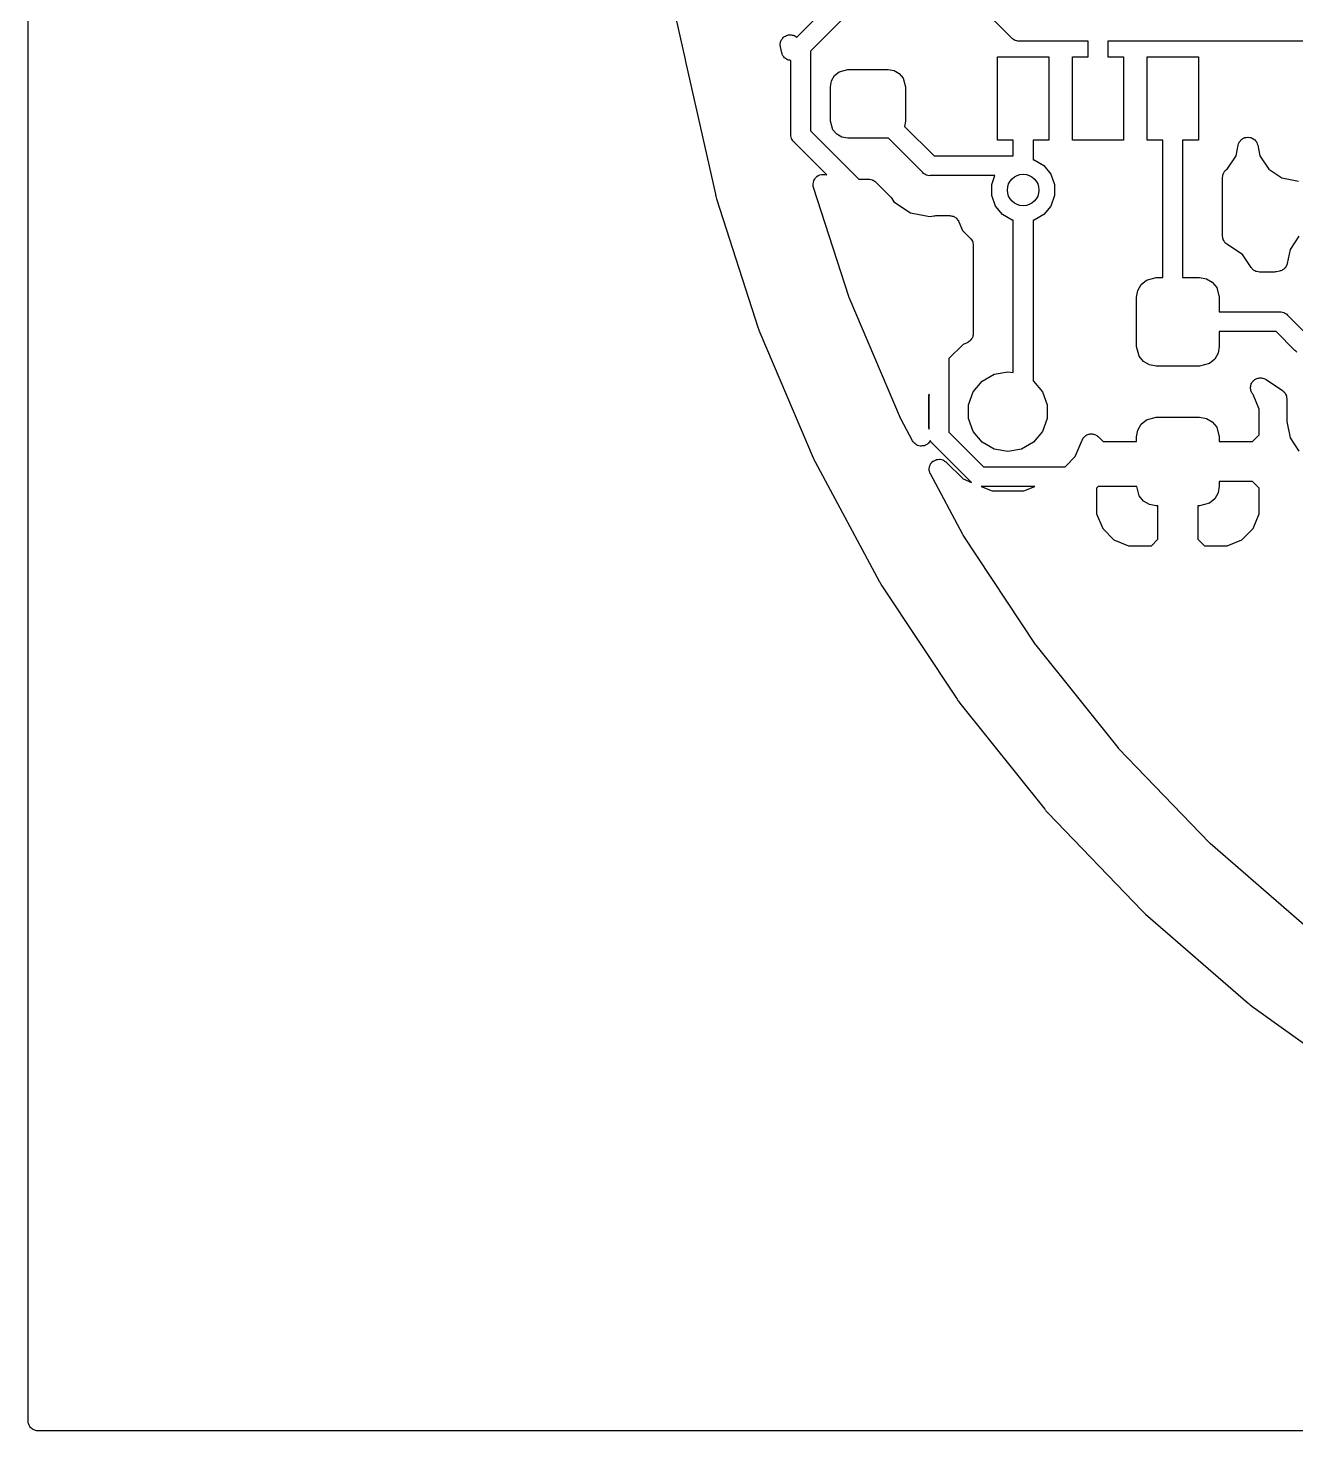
# Model space of a CAD drawing. Extents: x 10 to 287, y -200 to -10.
# Drawn here: x 114.81 to 130.91, y -136.4 to -118.57 of the extents above; entities that cross this region are included whole.
import ezdxf

# ---------------------------------------------------------------- set-up
doc = ezdxf.new("R2010")
doc.units = 0
doc.header["$MEASUREMENT"] = 0
doc.layers.add('BLACK', color=7, linetype='CONTINUOUS')

msp = doc.modelspace()

# ---------------------------------------------------------------- linework, layer by layer
at = {"layer": 'BLACK', "linetype": 'CONTINUOUS'}
for p, q in [((114.808, -136.271), (114.808, -79.375)), ((119.474, -102.743), (123.154, -118.969)), ((127.3, -118.693), (126.709, -118.103)), ((124.571, -118.686), (125.018, -118.239)), ((125.216, -118.394), (124.747, -118.863)), ((124.365, -118.747), (124.371, -118.734)), ((124.371, -118.734), (124.375, -118.721)), ((124.375, -118.721), (124.38, -118.715)), ((124.38, -118.715), (124.384, -118.707)), ((124.384, -118.707), (124.393, -118.697)), ((124.393, -118.697), (124.402, -118.686)), ((124.402, -118.686), (124.409, -118.682)), ((124.409, -118.682), (124.415, -118.676)), ((124.415, -118.676), (124.427, -118.67)), ((124.427, -118.67), (124.439, -118.662)), ((124.439, -118.662), (124.447, -118.661)), ((124.447, -118.661), (124.455, -118.657)), ((124.455, -118.657), (124.468, -118.656)), ((124.468, -118.656), (124.482, -118.653)), ((124.482, -118.653), (124.49, -118.654)), ((124.49, -118.654), (124.499, -118.653)), ((124.499, -118.653), (124.512, -118.657)), ((124.512, -118.657), (124.526, -118.658)), ((124.526, -118.658), (124.533, -118.662)), ((124.533, -118.662), (124.541, -118.665)), ((124.541, -118.665), (124.553, -118.672)), ((124.553, -118.672), (124.565, -118.679)), ((124.565, -118.679), (124.57, -118.685)), ((124.57, -118.685), (124.571, -118.686)), ((127.31, -118.706), (127.3, -118.693)), ((127.325, -118.714), (127.31, -118.706)), ((127.338, -118.724), (127.325, -118.714)), ((127.344, -118.725), (127.338, -118.724)), ((127.348, -118.728), (127.344, -118.725)), ((127.365, -118.731), (127.348, -118.728)), ((127.381, -118.735), (127.365, -118.731)), ((127.397, -118.734), (127.381, -118.735)), ((128.272, -118.734), (127.397, -118.734)), ((128.272, -118.934), (128.272, -118.734)), ((131.132, -118.734), (128.522, -118.734)), ((128.522, -118.734), (128.522, -118.934)), ((124.361, -118.791), (124.362, -118.777)), ((124.363, -118.799), (124.361, -118.791)), ((124.362, -118.763), (124.364, -118.755)), ((124.362, -118.777), (124.362, -118.763)), ((124.364, -118.807), (124.363, -118.799)), ((124.364, -118.755), (124.365, -118.747)), ((124.381, -118.883), (124.364, -118.807)), ((124.386, -118.897), (124.381, -118.883)), ((124.391, -118.911), (124.386, -118.897)), ((124.395, -118.917), (124.391, -118.911)), ((124.398, -118.924), (124.395, -118.917)), ((124.747, -118.863), (124.747, -119.876)), ((123.154, -118.969), (123.154, -118.97)), ((123.154, -118.97), (123.155, -118.972)), ((123.155, -118.972), (123.159, -118.994)), ((123.159, -118.994), (123.538, -120.68)), ((124.408, -118.935), (124.398, -118.924)), ((124.417, -118.947), (124.408, -118.935)), ((124.423, -118.951), (124.417, -118.947)), ((124.427, -118.956), (124.423, -118.951)), ((124.441, -118.963), (124.427, -118.956)), ((124.453, -118.971), (124.441, -118.963)), ((124.46, -118.973), (124.453, -118.971)), ((124.467, -118.976), (124.46, -118.973)), ((124.482, -118.978), (124.467, -118.976)), ((124.496, -118.982), (124.482, -118.978)), ((124.497, -118.982), (124.496, -118.982)), ((124.497, -119.923), (124.497, -118.982)), ((125.11, -119.124), (125.22, -119.095)), ((125.22, -119.095), (125.732, -119.095)), ((125.732, -119.095), (125.807, -119.108)), ((127.122, -119.994), (127.122, -118.934)), ((127.122, -118.934), (127.772, -118.934)), ((127.772, -118.934), (127.772, -119.994)), ((128.072, -119.994), (128.072, -118.934)), ((128.072, -118.934), (128.272, -118.934)), ((128.522, -118.934), (128.722, -118.934)), ((128.722, -118.934), (128.722, -119.994)), ((129.022, -119.994), (129.022, -118.934)), ((129.022, -118.934), (129.672, -118.934)), ((129.672, -118.934), (129.672, -119.994)), ((125.001, -119.314), (125.014, -119.239)), ((125.014, -119.239), (125.052, -119.173)), ((125.052, -119.173), (125.11, -119.124)), ((125.807, -119.108), (125.873, -119.146)), ((125.873, -119.146), (125.922, -119.204)), ((125.922, -119.204), (125.951, -119.314)), ((125.001, -119.751), (125.001, -119.314)), ((125.951, -119.314), (125.951, -119.751)), ((125.03, -119.861), (125.001, -119.751)), ((125.951, -119.751), (125.939, -119.819)), ((124.496, -119.939), (124.497, -119.923)), ((124.5, -119.955), (124.496, -119.939)), ((124.503, -119.972), (124.5, -119.955)), ((124.506, -119.976), (124.503, -119.972)), ((124.507, -119.982), (124.506, -119.976)), ((124.517, -119.995), (124.507, -119.982)), ((124.747, -119.876), (125.361, -120.49)), ((125.079, -119.919), (125.03, -119.861)), ((125.145, -119.957), (125.079, -119.919)), ((125.22, -119.97), (125.145, -119.957)), ((125.732, -119.97), (125.22, -119.97)), ((125.736, -119.969), (125.732, -119.97)), ((126.171, -120.404), (125.736, -119.969)), ((125.939, -119.819), (126.315, -120.194)), ((130.206, -120.001), (130.218, -119.986)), ((130.218, -119.986), (130.221, -119.985)), ((130.221, -119.985), (130.223, -119.983)), ((130.223, -119.983), (130.239, -119.973)), ((130.239, -119.973), (130.256, -119.963)), ((130.256, -119.963), (130.259, -119.963)), ((130.259, -119.963), (130.261, -119.961)), ((130.261, -119.961), (130.28, -119.958)), ((130.28, -119.958), (130.299, -119.955)), ((130.299, -119.955), (130.302, -119.955)), ((130.302, -119.955), (130.305, -119.955)), ((130.305, -119.955), (130.324, -119.958)), ((130.324, -119.958), (130.343, -119.961)), ((130.343, -119.961), (130.345, -119.963)), ((130.345, -119.963), (130.348, -119.963)), ((130.348, -119.963), (130.365, -119.973)), ((130.365, -119.973), (130.381, -119.983)), ((130.381, -119.983), (130.383, -119.985)), ((130.383, -119.985), (130.386, -119.986)), ((130.386, -119.986), (130.398, -120.001)), ((124.525, -120.01), (124.517, -119.995)), ((124.538, -120.02), (124.525, -120.01)), ((124.952, -120.435), (124.538, -120.02)), ((127.322, -119.994), (127.122, -119.994)), ((127.322, -120.194), (127.322, -119.994)), ((127.772, -119.994), (127.572, -119.994)), ((127.572, -119.994), (127.572, -120.243)), ((128.722, -119.994), (128.072, -119.994)), ((129.222, -119.994), (129.022, -119.994)), ((129.222, -121.74), (129.222, -119.994)), ((129.672, -119.994), (129.472, -119.994)), ((129.472, -119.994), (129.472, -121.74)), ((130.151, -120.192), (130.177, -120.057)), ((130.177, -120.057), (130.184, -120.039)), ((130.184, -120.039), (130.191, -120.021)), ((130.191, -120.021), (130.192, -120.018)), ((130.192, -120.018), (130.193, -120.016)), ((130.193, -120.016), (130.206, -120.001)), ((130.398, -120.001), (130.411, -120.016)), ((130.411, -120.016), (130.412, -120.018)), ((130.412, -120.018), (130.413, -120.021)), ((130.413, -120.021), (130.42, -120.039)), ((130.42, -120.039), (130.427, -120.057)), ((130.427, -120.057), (130.453, -120.192)), ((126.315, -120.194), (127.322, -120.194)), ((127.572, -120.243), (127.586, -120.245)), ((127.586, -120.245), (127.708, -120.316)), ((127.708, -120.316), (127.799, -120.424)), ((130.038, -120.36), (130.151, -120.192)), ((130.453, -120.192), (130.566, -120.36)), ((124.783, -120.53), (124.787, -120.509)), ((124.787, -120.508), (124.788, -120.507)), ((124.787, -120.509), (124.787, -120.508)), ((124.788, -120.507), (124.799, -120.489)), ((124.799, -120.489), (124.81, -120.471)), ((124.81, -120.471), (124.811, -120.471)), ((124.811, -120.47), (124.828, -120.457)), ((124.811, -120.471), (124.811, -120.47)), ((124.828, -120.457), (124.844, -120.444)), ((124.844, -120.444), (124.845, -120.443)), ((124.845, -120.443), (124.846, -120.443)), ((124.846, -120.443), (124.866, -120.436)), ((124.866, -120.436), (124.886, -120.429)), ((124.886, -120.429), (124.887, -120.429)), ((124.887, -120.429), (124.888, -120.429)), ((124.888, -120.429), (124.909, -120.43)), ((124.909, -120.43), (124.93, -120.43)), ((124.93, -120.43), (124.952, -120.435)), ((125.361, -120.49), (125.486, -120.49)), ((125.486, -120.49), (125.492, -120.491)), ((125.492, -120.491), (125.497, -120.491)), ((125.497, -120.491), (125.513, -120.495)), ((125.513, -120.495), (125.53, -120.498)), ((125.53, -120.498), (125.534, -120.501)), ((125.534, -120.501), (125.54, -120.502)), ((125.54, -120.502), (125.553, -120.512)), ((125.553, -120.512), (125.568, -120.52)), ((125.568, -120.52), (125.571, -120.524)), ((125.571, -120.524), (125.576, -120.528)), ((126.181, -120.417), (126.171, -120.404)), ((126.196, -120.425), (126.181, -120.417)), ((126.209, -120.434), (126.196, -120.425)), ((126.215, -120.436), (126.209, -120.434)), ((126.219, -120.439), (126.215, -120.436)), ((126.236, -120.441), (126.219, -120.439)), ((126.252, -120.446), (126.236, -120.441)), ((126.268, -120.444), (126.252, -120.446)), ((127.088, -120.444), (126.268, -120.444)), ((127.047, -120.557), (127.088, -120.444)), ((127.799, -120.424), (127.847, -120.557)), ((129.98, -120.467), (129.983, -120.449)), ((129.98, -121.211), (129.98, -120.467)), ((129.983, -120.449), (129.985, -120.432)), ((129.985, -120.432), (129.987, -120.428)), ((129.987, -120.428), (129.988, -120.424)), ((129.988, -120.424), (129.997, -120.408)), ((129.997, -120.408), (130.005, -120.392)), ((130.005, -120.392), (130.008, -120.389)), ((130.008, -120.389), (130.01, -120.385)), ((130.01, -120.385), (130.023, -120.374)), ((130.023, -120.374), (130.036, -120.361)), ((130.036, -120.361), (130.038, -120.36)), ((130.566, -120.36), (130.734, -120.473)), ((130.734, -120.473), (130.945, -120.514)), ((123.538, -120.68), (123.54, -120.69)), ((123.54, -120.69), (123.541, -120.693)), ((123.541, -120.693), (123.542, -120.696)), ((123.542, -120.696), (123.544, -120.704)), ((123.544, -120.704), (123.553, -120.738)), ((124.778, -120.55), (124.783, -120.53)), ((124.778, -120.551), (124.778, -120.55)), ((124.778, -120.552), (124.778, -120.551)), ((124.781, -120.573), (124.778, -120.552)), ((124.784, -120.594), (124.781, -120.573)), ((125.231, -121.981), (124.784, -120.594)), ((125.576, -120.528), (125.762, -120.714)), ((127.047, -120.698), (127.047, -120.557)), ((127.095, -120.83), (127.047, -120.698)), ((127.847, -120.698), (127.799, -120.83)), ((127.847, -120.557), (127.847, -120.698)), ((123.553, -120.738), (124.083, -122.383)), ((125.762, -120.714), (125.769, -120.724)), ((125.769, -120.724), (125.778, -120.733)), ((125.778, -120.733), (125.806, -120.776)), ((125.806, -120.776), (126.016, -120.916)), ((127.186, -120.938), (127.095, -120.83)), ((127.799, -120.83), (127.708, -120.938)), ((126.016, -120.916), (126.213, -120.955)), ((126.213, -120.955), (126.213, -120.955)), ((126.213, -120.955), (126.263, -120.965)), ((126.263, -120.965), (126.313, -120.955)), ((126.313, -120.955), (126.325, -120.954)), ((126.325, -120.954), (126.338, -120.952)), ((126.338, -120.952), (126.514, -120.952)), ((126.514, -120.952), (126.522, -120.954)), ((126.522, -120.954), (126.531, -120.953)), ((126.531, -120.953), (126.544, -120.958)), ((126.544, -120.958), (126.557, -120.96)), ((126.557, -120.96), (126.565, -120.964)), ((126.565, -120.964), (126.573, -120.967)), ((126.573, -120.967), (126.584, -120.975)), ((126.584, -120.975), (126.596, -120.982)), ((126.596, -120.982), (126.601, -120.988)), ((126.601, -120.988), (126.608, -120.993)), ((126.608, -120.993), (126.615, -121.005)), ((126.615, -121.005), (126.624, -121.016)), ((126.624, -121.016), (126.627, -121.024)), ((126.627, -121.024), (126.631, -121.031)), ((126.631, -121.031), (126.677, -121.141)), ((127.308, -121.009), (127.186, -120.938)), ((127.322, -121.011), (127.308, -121.009)), ((127.322, -122.948), (127.322, -121.011)), ((127.586, -121.009), (127.572, -121.011)), ((127.572, -121.011), (127.572, -123.05)), ((127.708, -120.938), (127.586, -121.009)), ((126.677, -121.141), (126.777, -121.241)), ((129.983, -121.229), (129.98, -121.211)), ((129.985, -121.247), (129.983, -121.229)), ((130.95, -121.214), (130.837, -121.382)), ((126.777, -121.241), (126.78, -121.246)), ((126.78, -121.246), (126.784, -121.249)), ((126.784, -121.249), (126.793, -121.264)), ((126.793, -121.264), (126.802, -121.277)), ((126.802, -121.277), (126.804, -121.283)), ((126.804, -121.283), (126.806, -121.287)), ((126.806, -121.287), (126.809, -121.304)), ((126.809, -121.304), (126.814, -121.32)), ((126.814, -121.32), (126.813, -121.325)), ((126.813, -121.325), (126.814, -121.331)), ((126.814, -121.331), (126.814, -122.45)), ((129.987, -121.251), (129.985, -121.247)), ((129.988, -121.255), (129.987, -121.251)), ((129.997, -121.27), (129.988, -121.255)), ((130.005, -121.286), (129.997, -121.27)), ((130.008, -121.289), (130.005, -121.286)), ((130.01, -121.293), (130.008, -121.289)), ((130.023, -121.305), (130.01, -121.293)), ((130.036, -121.317), (130.023, -121.305)), ((130.231, -121.447), (130.036, -121.317)), ((130.837, -121.382), (130.802, -121.559)), ((130.342, -121.613), (130.231, -121.447)), ((130.791, -121.588), (130.786, -121.601)), ((130.798, -121.576), (130.791, -121.588)), ((130.799, -121.567), (130.798, -121.576)), ((130.802, -121.559), (130.799, -121.567)), ((128.946, -121.829), (129.013, -121.773)), ((129.013, -121.773), (129.138, -121.74)), ((129.138, -121.74), (129.222, -121.74)), ((129.472, -121.74), (129.688, -121.74)), ((129.688, -121.74), (129.774, -121.755)), ((129.774, -121.755), (129.849, -121.798)), ((130.354, -121.626), (130.342, -121.613)), ((130.366, -121.64), (130.354, -121.626)), ((130.37, -121.642), (130.366, -121.64)), ((130.372, -121.645), (130.37, -121.642)), ((130.389, -121.653), (130.372, -121.645)), ((130.404, -121.662), (130.389, -121.653)), ((130.408, -121.663), (130.404, -121.662)), ((130.412, -121.664), (130.408, -121.663)), ((130.43, -121.666), (130.412, -121.664)), ((130.448, -121.669), (130.43, -121.666)), ((130.638, -121.669), (130.448, -121.669)), ((130.651, -121.667), (130.638, -121.669)), ((130.663, -121.667), (130.651, -121.667)), ((130.702, -121.659), (130.663, -121.667)), ((130.71, -121.656), (130.702, -121.659)), ((130.718, -121.655), (130.71, -121.656)), ((130.731, -121.648), (130.718, -121.655)), ((130.743, -121.643), (130.731, -121.648)), ((130.75, -121.638), (130.743, -121.643)), ((130.757, -121.634), (130.75, -121.638)), ((130.766, -121.623), (130.757, -121.634)), ((130.777, -121.614), (130.766, -121.623)), ((130.781, -121.607), (130.777, -121.614)), ((130.786, -121.601), (130.781, -121.607)), ((128.888, -121.99), (128.903, -121.904)), ((128.903, -121.904), (128.946, -121.829)), ((129.849, -121.798), (129.905, -121.865)), ((129.905, -121.865), (129.938, -121.99)), ((125.234, -121.986), (125.231, -121.981)), ((125.235, -121.992), (125.234, -121.986)), ((125.887, -123.525), (125.235, -121.992)), ((128.888, -122.615), (128.888, -121.99)), ((129.938, -121.99), (129.938, -122.177)), ((129.938, -122.177), (130.708, -122.177)), ((130.708, -122.177), (130.724, -122.176)), ((130.724, -122.176), (130.74, -122.18)), ((130.74, -122.18), (130.757, -122.183)), ((130.757, -122.183), (130.761, -122.186)), ((130.761, -122.186), (130.767, -122.187)), ((130.767, -122.187), (130.78, -122.197)), ((130.78, -122.197), (130.795, -122.205)), ((130.795, -122.205), (130.805, -122.218)), ((130.805, -122.218), (131.042, -122.455)), ((124.083, -122.383), (124.086, -122.392)), ((124.086, -122.392), (124.087, -122.396)), ((124.087, -122.396), (124.089, -122.399)), ((124.089, -122.399), (124.091, -122.407)), ((124.091, -122.407), (124.104, -122.439)), ((124.104, -122.439), (124.78, -124.029)), ((126.809, -122.48), (126.806, -122.494)), ((126.813, -122.467), (126.809, -122.48)), ((126.814, -122.45), (126.813, -122.459)), ((126.813, -122.459), (126.813, -122.467)), ((130.661, -122.427), (129.938, -122.427)), ((129.938, -122.427), (129.938, -122.615)), ((130.898, -122.665), (130.661, -122.427)), ((126.683, -122.589), (126.505, -122.768)), ((126.736, -122.568), (126.683, -122.589)), ((126.743, -122.563), (126.736, -122.568)), ((126.75, -122.56), (126.743, -122.563)), ((126.761, -122.551), (126.75, -122.56)), ((126.773, -122.544), (126.761, -122.551)), ((126.778, -122.537), (126.773, -122.544)), ((126.784, -122.532), (126.778, -122.537)), ((126.791, -122.52), (126.784, -122.532)), ((126.8, -122.509), (126.791, -122.52)), ((126.802, -122.501), (126.8, -122.509)), ((126.806, -122.494), (126.802, -122.501)), ((128.921, -122.74), (128.888, -122.615)), ((129.938, -122.615), (129.923, -122.701)), ((130.909, -122.677), (130.898, -122.665)), ((126.505, -122.768), (126.505, -123.704)), ((128.977, -122.807), (128.921, -122.74)), ((129.052, -122.85), (128.977, -122.807)), ((129.813, -122.832), (129.688, -122.865)), ((129.88, -122.776), (129.813, -122.832)), ((129.923, -122.701), (129.88, -122.776)), ((130.923, -122.686), (130.909, -122.677)), ((126.928, -123.055), (127.08, -122.967)), ((127.08, -122.967), (127.254, -122.936)), ((127.254, -122.936), (127.322, -122.948)), ((129.138, -122.865), (129.052, -122.85)), ((129.688, -122.865), (129.138, -122.865)), ((130.405, -123.026), (130.417, -123.023)), ((130.417, -123.023), (130.429, -123.018)), ((130.429, -123.018), (130.438, -123.017)), ((130.438, -123.017), (130.448, -123.014)), ((130.448, -123.014), (130.46, -123.015)), ((130.46, -123.015), (130.472, -123.014)), ((130.472, -123.014), (130.482, -123.016)), ((130.482, -123.016), (130.492, -123.017)), ((130.492, -123.017), (130.503, -123.022)), ((130.503, -123.022), (130.515, -123.025)), ((126.754, -123.356), (126.814, -123.19)), ((126.814, -123.19), (126.928, -123.055)), ((127.572, -123.05), (127.58, -123.055)), ((127.58, -123.055), (127.694, -123.19)), ((127.694, -123.19), (127.754, -123.356)), ((130.335, -123.132), (130.338, -123.12)), ((130.336, -123.142), (130.335, -123.132)), ((130.335, -123.151), (130.336, -123.142)), ((130.338, -123.164), (130.335, -123.151)), ((130.338, -123.12), (130.339, -123.108)), ((130.339, -123.176), (130.338, -123.164)), ((130.339, -123.108), (130.343, -123.099)), ((130.344, -123.185), (130.339, -123.176)), ((130.343, -123.099), (130.345, -123.089)), ((130.346, -123.194), (130.344, -123.185)), ((130.345, -123.089), (130.352, -123.079)), ((130.353, -123.204), (130.346, -123.194)), ((130.352, -123.079), (130.357, -123.068)), ((130.357, -123.068), (130.364, -123.061)), ((130.364, -123.061), (130.37, -123.053)), ((130.37, -123.053), (130.38, -123.045)), ((130.38, -123.045), (130.389, -123.036)), ((130.389, -123.036), (130.397, -123.032)), ((130.397, -123.032), (130.405, -123.026)), ((130.515, -123.025), (130.523, -123.031)), ((130.523, -123.031), (130.532, -123.035)), ((130.532, -123.035), (130.739, -123.173)), ((130.739, -123.173), (130.752, -123.186)), ((130.752, -123.186), (130.766, -123.197)), ((130.766, -123.197), (130.768, -123.201)), ((130.768, -123.201), (130.771, -123.204)), ((126.255, -123.223), (126.246, -123.243)), ((126.246, -123.243), (126.246, -123.645)), ((126.255, -123.665), (126.255, -123.223)), ((126.754, -123.532), (126.754, -123.356)), ((127.754, -123.356), (127.754, -123.532)), ((130.359, -123.215), (130.353, -123.204)), ((130.366, -123.222), (130.359, -123.215)), ((130.367, -123.224), (130.366, -123.222)), ((130.446, -123.414), (130.367, -123.224)), ((130.771, -123.204), (130.779, -123.22)), ((130.779, -123.22), (130.788, -123.235)), ((130.788, -123.235), (130.789, -123.239)), ((130.789, -123.239), (130.79, -123.243)), ((130.79, -123.243), (130.792, -123.261)), ((130.792, -123.261), (130.796, -123.279)), ((130.796, -123.279), (130.796, -123.567)), ((125.89, -123.53), (125.887, -123.525)), ((125.892, -123.535), (125.89, -123.53)), ((126.043, -123.815), (125.892, -123.535)), ((126.814, -123.698), (126.754, -123.532)), ((127.754, -123.532), (127.694, -123.698)), ((128.946, -123.604), (129.013, -123.548)), ((129.013, -123.548), (129.138, -123.515)), ((129.138, -123.515), (129.688, -123.515)), ((129.688, -123.515), (129.774, -123.53)), ((129.774, -123.53), (129.849, -123.573)), ((130.446, -123.739), (130.446, -123.414)), ((126.246, -123.645), (126.255, -123.665)), ((126.505, -123.704), (126.945, -124.144)), ((126.928, -123.833), (126.814, -123.698)), ((127.694, -123.698), (127.58, -123.833)), ((128.255, -123.74), (128.268, -123.735)), ((128.268, -123.735), (128.281, -123.73)), ((128.281, -123.73), (128.289, -123.729)), ((128.289, -123.729), (128.297, -123.726)), ((128.297, -123.726), (128.311, -123.727)), ((128.311, -123.727), (128.325, -123.726)), ((128.325, -123.726), (128.333, -123.728)), ((128.333, -123.728), (128.341, -123.728)), ((128.341, -123.728), (128.354, -123.734)), ((128.354, -123.734), (128.367, -123.737)), ((128.888, -123.765), (128.903, -123.679)), ((128.903, -123.679), (128.946, -123.604)), ((129.849, -123.573), (129.905, -123.64)), ((129.905, -123.64), (129.938, -123.765)), ((130.796, -123.567), (130.837, -123.778)), ((126.052, -123.828), (126.043, -123.815)), ((126.061, -123.841), (126.052, -123.828)), ((126.066, -123.845), (126.061, -123.841)), ((126.07, -123.85), (126.066, -123.845)), ((126.083, -123.858), (126.07, -123.85)), ((126.096, -123.868), (126.083, -123.858)), ((126.102, -123.87), (126.096, -123.868)), ((126.107, -123.873), (126.102, -123.87)), ((126.123, -123.876), (126.107, -123.873)), ((126.138, -123.881), (126.123, -123.876)), ((126.144, -123.881), (126.138, -123.881)), ((126.151, -123.882), (126.144, -123.881)), ((126.166, -123.88), (126.151, -123.882)), ((126.182, -123.879), (126.166, -123.88)), ((126.188, -123.877), (126.182, -123.879)), ((126.194, -123.876), (126.188, -123.877)), ((126.208, -123.868), (126.194, -123.876)), ((126.223, -123.862), (126.208, -123.868)), ((126.227, -123.858), (126.223, -123.862)), ((126.233, -123.855), (126.227, -123.858)), ((126.244, -123.843), (126.233, -123.855)), ((126.255, -123.833), (126.244, -123.843)), ((126.258, -123.827), (126.255, -123.833)), ((126.262, -123.822), (126.258, -123.827)), ((126.266, -123.812), (126.262, -123.822)), ((126.274, -123.823), (126.266, -123.812)), ((126.282, -123.838), (126.274, -123.823)), ((126.295, -123.848), (126.282, -123.838)), ((126.789, -124.342), (126.295, -123.848)), ((127.08, -123.921), (126.928, -123.833)), ((127.58, -123.833), (127.428, -123.921)), ((128.109, -124.015), (128.196, -123.804)), ((128.196, -123.804), (128.204, -123.792)), ((128.204, -123.792), (128.209, -123.779)), ((128.209, -123.779), (128.215, -123.773)), ((128.215, -123.773), (128.22, -123.766)), ((128.22, -123.766), (128.231, -123.758)), ((128.231, -123.758), (128.241, -123.748)), ((128.241, -123.748), (128.248, -123.745)), ((128.248, -123.745), (128.255, -123.74)), ((128.367, -123.737), (128.374, -123.742)), ((128.374, -123.742), (128.382, -123.745)), ((128.382, -123.745), (128.392, -123.754)), ((128.392, -123.754), (128.403, -123.762)), ((128.403, -123.762), (128.464, -123.823)), ((128.464, -123.823), (128.888, -123.823)), ((128.888, -123.823), (128.888, -123.765)), ((129.938, -123.765), (129.938, -123.823)), ((129.938, -123.823), (130.362, -123.823)), ((130.362, -123.823), (130.446, -123.739)), ((130.837, -123.778), (130.95, -123.946)), ((124.78, -124.029), (124.784, -124.038)), ((124.784, -124.038), (124.785, -124.042)), ((124.785, -124.042), (124.787, -124.045)), ((124.787, -124.045), (124.79, -124.052)), ((124.79, -124.052), (124.806, -124.083)), ((124.806, -124.083), (125.624, -125.606)), ((126.276, -124.102), (126.289, -124.089)), ((126.289, -124.089), (126.301, -124.075)), ((126.301, -124.075), (126.305, -124.074)), ((126.305, -124.074), (126.307, -124.071)), ((126.307, -124.071), (126.324, -124.063)), ((126.324, -124.063), (126.34, -124.054)), ((126.34, -124.054), (126.344, -124.054)), ((126.344, -124.054), (126.347, -124.052)), ((126.347, -124.052), (126.365, -124.051)), ((126.365, -124.051), (126.384, -124.048)), ((126.384, -124.048), (126.387, -124.049)), ((126.387, -124.049), (126.391, -124.049)), ((126.391, -124.049), (126.409, -124.053)), ((126.409, -124.053), (126.427, -124.057)), ((126.427, -124.057), (126.43, -124.059)), ((126.43, -124.059), (126.434, -124.06)), ((126.434, -124.06), (126.449, -124.071)), ((126.449, -124.071), (126.465, -124.08)), ((126.465, -124.08), (126.467, -124.083)), ((126.467, -124.083), (126.47, -124.085)), ((126.47, -124.085), (126.683, -124.299)), ((127.254, -123.952), (127.08, -123.921)), ((127.428, -123.921), (127.254, -123.952)), ((127.979, -124.144), (128.109, -124.015)), ((126.253, -124.186), (126.255, -124.168)), ((126.254, -124.19), (126.253, -124.186)), ((126.254, -124.193), (126.254, -124.19)), ((126.26, -124.211), (126.254, -124.193)), ((126.255, -124.168), (126.256, -124.149)), ((126.256, -124.149), (126.257, -124.146)), ((126.257, -124.142), (126.265, -124.125)), ((126.257, -124.146), (126.257, -124.142)), ((126.265, -124.229), (126.26, -124.211)), ((126.265, -124.125), (126.272, -124.108)), ((126.267, -124.232), (126.265, -124.229)), ((126.268, -124.235), (126.267, -124.232)), ((126.681, -125.003), (126.268, -124.235)), ((126.272, -124.108), (126.274, -124.106)), ((126.274, -124.106), (126.276, -124.102)), ((126.945, -124.144), (127.979, -124.144)), ((126.683, -124.299), (126.789, -124.342)), ((126.914, -124.394), (127.053, -124.452)), ((127.594, -124.394), (126.914, -124.394)), ((127.455, -124.452), (127.594, -124.394)), ((128.401, -124.394), (128.38, -124.416)), ((128.38, -124.416), (128.38, -124.741)), ((128.889, -124.394), (128.401, -124.394)), ((128.921, -124.515), (128.889, -124.394)), ((129.938, -124.39), (129.923, -124.476)), ((129.938, -124.331), (129.938, -124.39)), ((130.362, -124.331), (129.938, -124.331)), ((130.446, -124.416), (130.362, -124.331)), ((130.446, -124.741), (130.446, -124.416)), ((127.053, -124.452), (127.455, -124.452)), ((128.977, -124.582), (128.921, -124.515)), ((129.052, -124.625), (128.977, -124.582)), ((129.138, -124.64), (129.052, -124.625)), ((129.813, -124.607), (129.688, -124.64)), ((129.88, -124.551), (129.813, -124.607)), ((129.923, -124.476), (129.88, -124.551)), ((128.38, -124.741), (128.457, -124.928)), ((129.159, -124.64), (129.138, -124.64)), ((129.159, -125.064), (129.159, -124.64)), ((129.688, -124.64), (129.667, -124.64)), ((129.667, -124.64), (129.667, -125.064)), ((130.369, -124.928), (130.446, -124.741)), ((128.457, -124.928), (128.6, -125.071)), ((130.226, -125.071), (130.369, -124.928)), ((126.684, -125.008), (126.681, -125.003)), ((126.687, -125.013), (126.684, -125.008)), ((127.605, -126.403), (126.687, -125.013)), ((128.6, -125.071), (128.787, -125.148)), ((128.787, -125.148), (129.075, -125.148)), ((129.075, -125.148), (129.159, -125.064)), ((129.667, -125.064), (129.751, -125.148)), ((129.751, -125.148), (130.039, -125.148)), ((130.039, -125.148), (130.226, -125.071)), ((125.624, -125.606), (125.629, -125.614)), ((125.629, -125.614), (125.63, -125.617)), ((125.63, -125.617), (125.632, -125.62)), ((125.632, -125.62), (125.636, -125.627)), ((125.636, -125.627), (125.654, -125.657)), ((125.654, -125.657), (126.607, -127.099)), ((127.609, -126.408), (127.605, -126.403)), ((127.612, -126.413), (127.609, -126.408)), ((128.652, -127.714), (127.612, -126.413)), ((126.607, -127.099), (126.613, -127.107)), ((126.613, -127.107), (126.614, -127.11)), ((126.614, -127.11), (126.617, -127.113)), ((126.617, -127.113), (126.621, -127.12)), ((126.621, -127.12), (126.642, -127.147)), ((126.642, -127.147), (127.721, -128.497)), ((128.656, -127.718), (128.652, -127.714)), ((128.66, -127.723), (128.656, -127.718)), ((129.814, -128.924), (128.66, -127.723)), ((127.721, -128.497), (127.728, -128.505)), ((127.728, -128.505), (127.73, -128.508)), ((127.73, -128.508), (127.732, -128.51)), ((127.732, -128.51), (127.737, -128.517)), ((127.737, -128.517), (127.761, -128.542)), ((127.761, -128.542), (128.958, -129.789)), ((129.818, -128.928), (129.814, -128.924)), ((129.822, -128.932), (129.818, -128.928)), ((131.08, -130.024), (129.822, -128.932)), ((128.958, -129.789), (128.965, -129.795)), ((128.965, -129.795), (128.967, -129.798)), ((128.967, -129.798), (128.97, -129.8)), ((128.97, -129.8), (128.976, -129.806)), ((128.976, -129.806), (129.001, -129.83)), ((129.001, -129.83), (130.306, -130.963)), ((130.306, -130.963), (130.314, -130.969)), ((130.314, -130.969), (130.317, -130.971)), ((130.317, -130.971), (130.32, -130.973)), ((130.32, -130.973), (130.326, -130.979)), ((130.326, -130.979), (130.353, -131)), ((130.353, -131), (131.756, -132.01)), ((114.81, -136.282), (114.808, -136.271)), ((114.81, -136.293), (114.81, -136.282)), ((114.814, -136.303), (114.81, -136.293)), ((114.816, -136.314), (114.814, -136.303)), ((114.821, -136.324), (114.816, -136.314)), ((114.825, -136.334), (114.821, -136.324)), ((114.832, -136.343), (114.825, -136.334)), ((114.838, -136.353), (114.832, -136.343)), ((114.846, -136.36), (114.838, -136.353)), ((114.853, -136.368), (114.846, -136.36)), ((114.863, -136.374), (114.853, -136.368)), ((114.871, -136.381), (114.863, -136.374)), ((114.882, -136.385), (114.871, -136.381)), ((114.892, -136.39), (114.882, -136.385)), ((114.903, -136.392), (114.892, -136.39)), ((114.913, -136.396), (114.903, -136.392)), ((114.924, -136.396), (114.913, -136.396)), ((114.935, -136.398), (114.924, -136.396)), ((162.941, -136.398), (114.935, -136.398))]:
    msp.add_line(p, q, dxfattribs=at)
at = {"layer": 'BLACK'}
msp.add_circle((127.447, -120.627), 0.2, dxfattribs=at)

doc.saveas('drawing.dxf')
